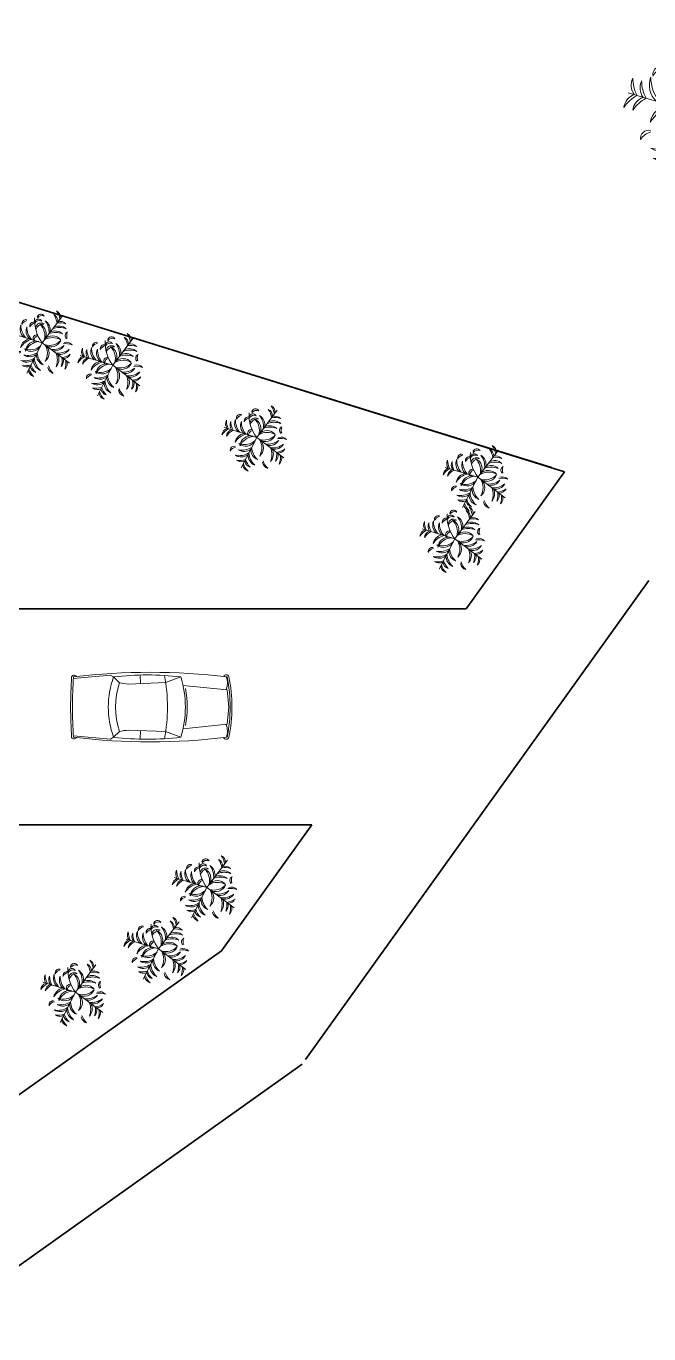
# Model space of a CAD drawing. Extents: x 47729 to 53274, y 8584 to 9735.
# Drawn here: x 48419 to 48955, y 8608 to 9735 of the extents above; entities that cross this region are included whole.
import ezdxf

# ---------------------------------------------------------------- set-up
doc = ezdxf.new("R2010")
doc.units = 0
doc.header["$LTSCALE"] = 100
doc.header["$MEASUREMENT"] = 0
doc.layers.get('0').update_dxf_attribs({"color": 250, "lineweight": 9})
for name, color, linetype, lineweight in [('landscape', 56, 'Continuous', 13), ('new interiors', 23, 'Continuous', 13), ('wall', 2, 'Continuous', 35)]:
    doc.layers.add(name, color=color, linetype=linetype, lineweight=lineweight)

# ---------------------------------------------------------------- blocks, each defined once
blk = doc.blocks.new('plant')
for p in [(7.12, 8.39), (-10.32, 3.82), (-3.82, -10.32), (9.5, -5.56)]:
    blk.add_line(p, (0, 0))
for centre, radius, start, end in [((1.1, 8.06), 1.27, 19.4061, 138.4117), ((1.1, 6.08), 2.75, 64.2821, 107.8748), ((-2.19, 5.2), 5.9, 351.0353, 34.7007), ((0.64, 5.67), 3.52, 344.913, 55.0578), ((-0.53, 5.72), 5.72, 3.7404, 33.0435), ((2.96, 6.65), 2.54, 355.9541, 59.2885), ((3.93, 7.8), 2.54, 355.9541, 59.2885), ((0.44, 6.86), 5.72, 3.7404, 33.0435), ((-3.98, 6.92), 1.25, 46.7219, 182.5174), ((-3.73, 5.94), 1.76, 64.8486, 148.3181), ((-2.43, 6.01), 1.25, 46.7219, 182.5174), ((-2.18, 5.03), 1.76, 64.8486, 148.3181), ((-11.85, 1.01), 11.89, 355.1413, 36.3226), ((-0.58, 6.01), 1.27, 19.4061, 138.4117), ((-0.58, 4.03), 2.75, 64.2821, 107.8748), ((-0.65, 4.15), 3.52, 344.913, 55.0578), ((-3.49, 3.67), 5.9, 351.0353, 34.7007), ((6.08, 4), 2.54, 40.0398, 103.3742), ((6.7, 1.55), 5.72, 66.2848, 95.5878), ((7.05, 5.15), 2.54, 40.0398, 103.3742), ((-7.25, 4.87), 2.54, 150.0398, 213.3742), ((-3.74, 5.77), 5.72, 176.2848, 205.5878), ((-5.84, 4.35), 2.54, 150.0398, 213.3742), ((-2.34, 5.25), 5.72, 176.2848, 205.5878), ((-1.46, 3.93), 3.52, 154.2704, 224.4152), ((1.24, 4.91), 5.9, 174.6276, 218.2929), ((-2.14, 4.16), 1.69, 18.5385, 158.6404), ((-2.18, 2.49), 2.75, 53.4178, 123.7612), ((0.22, 3.54), 3.43, 146.0295, 246.2382), ((2.42, 4.25), 5.19, 166.4763, 227.9977), ((0, 0), 5.14, 97.7891, 98.2173), ((5.73, 0.4), 5.72, 66.2848, 95.5878), ((-7.26, 0.51), 2.54, 105.9541, 169.2885), ((-5.19, -2.46), 5.72, 113.7404, 143.0435), ((-5.55, -1.34), 3.52, 94.913, 165.0578), ((0.71, 2.04), 1.24, 353.8899, 134.792), ((0.46, 1.04), 1.72, 30.1039, 108.3336), ((4.19, -2.85), 5.9, 64.6276, 108.2929), ((4.2, 0.03), 3.52, 44.2704, 114.4152), ((-4.13, -3.84), 5.9, 101.0353, 144.7007), ((-3.67, -2.03), 3.52, 94.913, 165.0578), ((-2.26, -4.53), 5.9, 101.0353, 144.7007), ((-2.15, -2.83), 3.43, 73.0901, 173.2987), ((-0.94, -4.8), 5.19, 91.3306, 152.8519), ((3.16, -3.72), 5.19, 56.4763, 117.9977), ((3.26, -1.41), 3.43, 36.0295, 136.2382), ((1.75, 4.56), 5.19, 261.3306, 322.8519), ((2.6, 2.41), 3.43, 243.0901, 343.2987), ((8.33, 0.48), 1.27, 19.4061, 138.4117), ((8.33, -1.51), 2.75, 64.2821, 107.8748), ((-8.54, -2.76), 1.27, 340.9166, 99.9221), ((-10.27, -3.73), 2.75, 11.4535, 55.0461), ((-4.25, 2.42), 5.19, 256.4763, 317.9977), ((-3.54, 0.22), 3.43, 236.0295, 336.2382), ((2.83, -2.15), 3.43, 163.0901, 263.2987), ((4.8, -0.94), 5.19, 181.3306, 242.8519), ((3.01, 4.07), 5.9, 271.0353, 314.7007), ((-2.08, -4.62), 5.9, 344.6276, 28.2929), ((3.97, 1.36), 3.52, 264.913, 335.0578), ((4.74, 3.06), 5.9, 271.0353, 314.7007), ((5.7, 0.35), 3.52, 264.913, 335.0578), ((-5.26, -6.24), 2.54, 105.9541, 169.2885), ((-3.18, -9.21), 5.72, 113.7404, 143.0435), ((-4.91, 1.24), 5.9, 264.6276, 308.2929), ((-3.93, -1.46), 3.52, 244.2704, 314.4152), ((0.75, -4.13), 3.52, 324.2704, 34.4152), ((-0.35, -5.63), 5.9, 344.6276, 28.2929), ((2.48, -5.14), 3.52, 324.2704, 34.4152), ((5.54, 1.52), 5.72, 283.7404, 313.0435), ((1.39, -5.57), 5.72, 346.2848, 15.5878), ((7.06, -1.76), 2.54, 275.9541, 339.2885), ((-5.6, -0.63), 5.9, 264.6276, 308.2929), ((-4.63, -3.34), 3.52, 244.2704, 314.4152), ((1.34, -5.55), 3.52, 184.913, 255.0578), ((3.84, -4.13), 5.9, 191.0353, 234.7007), ((5, -5.3), 2.54, 320.0398, 23.3742), ((2.69, -6.33), 5.72, 346.2848, 15.5878), ((6.29, -6.05), 2.54, 320.0398, 23.3742), ((-5.25, -2.34), 5.72, 266.2848, 295.5878), ((-4.35, -5.84), 2.54, 240.0398, 303.3742), ((-0.51, -7.26), 2.54, 195.9541, 259.2885), ((2.46, -5.19), 5.72, 203.7404, 233.0435), ((-3.18, -8.97), 5.72, 346.2848, 15.5878), ((0.43, -8.7), 2.54, 320.0398, 23.3742), ((-1.03, -8.67), 2.54, 195.9541, 259.2885), ((1.93, -6.6), 5.72, 203.7404, 233.0435)]:
    blk.add_arc(centre, radius, start, end)
blk = doc.blocks.new('CARPLAN')
for p, q in [((-591, -1337), (-468, -134)), ((1, -82), (-468, -134)), ((468, -134), (1, -82)), ((591, -1337), (468, -134)), ((-670, -1813), (-825, -1398)), ((670, -1813), (825, -1398)), ((-630, -2832), (-670, -1813)), ((630, -2832), (670, -1813)), ((-643, -2500), (-878, -2506)), ((643, -2500), (878, -2506)), ((-825, -3235), (-666, -3078)), ((825, -3235), (666, -3078)), ((-825, -3235), (-876, -3321)), ((-876, -3321), (-785, -4336)), ((876, -3321), (785, -4336)), ((825, -3235), (876, -3321))]:
    blk.add_line(p, q)
for centre, radius, start, end in [((0, -4167), 4167, 78.4404, 101.5596), ((16465, -2234), 17417, 173.0749, 186.9251), ((-800, -158), 81.1, 115.7929, 243.1004), ((-655, -579), 455, 66.1577, 112.3263), ((0, -4167), 4117, 78.4404, 101.5596), ((655, -579), 455, 67.6737, 113.8423), ((-16465, -2234), 17417, 353.0749, 6.9251), ((800, -158), 81.1, 296.8996, 64.2071), ((6748, -2316), 7628, 173.0821, 186.9179), ((0, -4114), 2839, 73.1041, 106.8959), ((0, -4114), 2889, 80.0185, 100.1503), ((-6748, -2316), 7628, 353.0821, 6.9179), ((0, -6430), 4665, 79.3023, 100.6977), ((-3123, -2589), 2505, 348.742, 354.4452), ((3123, -2589), 2505, 185.5548, 191.258), ((0, -992), 2190, 252.2978, 287.7022), ((0, -992), 2390, 249.809, 290.191), ((-797, -4316), 74.4, 112.0153, 245.0836), ((797, -4316), 74.4, 294.9164, 67.9847), ((0, 7582), 11994, 266.0395, 273.9605), ((0, 7582), 11944, 266.0395, 273.9605)]:
    blk.add_arc(centre, radius, start, end)

msp = doc.modelspace()

# ---------------------------------------------------------------- linework, layer by layer
at = {"layer": 'wall', "ltscale": 0.12}
for p, q in [((48871.1, 9354.3), (47820.5, 9680.4)), ((47820.5, 9680.4), (48882.5, 9350.8))]:
    msp.add_line(p, q, dxfattribs=at)
at = {"layer": 'wall', "color": 1, "ltscale": 0.12}
for p, q in [((48871.1, 9354.3), (47820.5, 9680.4)), ((48882.5, 9350.8), (48797.8, 9232.5)), ((48955, 9257.1), (48659.3, 8844.2)), ((48664.6, 9046.5), (48586.8, 8937.9)), ((48260.1, 8705.4), (48586.8, 8937.9)), ((48329.6, 8607.6), (48656.4, 8840.1))]:
    msp.add_line(p, q, dxfattribs=at)
at = {"layer": 'wall', "color": 251, "ltscale": 0.12, "true_color": 0x636466}
for p, q in [((48402.3, 9232.5), (48797.8, 9232.5)), ((48402.3, 9046.5), (48664.6, 9046.5))]:
    msp.add_line(p, q, dxfattribs=at)

# ---------------------------------------------------------------- block references
at = {"layer": 'landscape', "rotation": 32.74874606081455}
for p, xscale, yscale, zscale in [((48993.5, 9660.3), -5.334259259433088, 5.334259259433089, 5.334259259433089), ((48432.4, 9462), -2.667129629716543, 2.667129629716543, 2.667129629716543), ((48493.2, 9442.5), -2.667129629716543, 2.667129629716543, 2.667129629716543), ((48617.2, 9380.3), -2.667129629716543, 2.667129629716543, 2.667129629716543), ((48807.8, 9346), -2.667129629716543, 2.667129629716543, 2.667129629716543), ((48787.8, 9293), -2.667129629716543, 2.667129629716543, 2.667129629716543), ((48574.3, 8992.4), -2.667129629716543, 2.667129629716543, 2.667129629716543), ((48532.7, 8939.4), -2.667129629716543, 2.667129629716543, 2.667129629716543), ((48461.1, 8902.2), -2.667129629716543, 2.667129629716543, 2.667129629716543)]:
    msp.add_blockref('plant', p, dxfattribs=dict(at, xscale=xscale, yscale=yscale, zscale=zscale))
at = {"layer": 'new interiors', "xscale": 0.0315104912442109, "yscale": 0.0315104912442109, "zscale": 0.0315104912442109, "rotation": 269.9999999999999}
msp.add_blockref('CARPLAN', (48595.9, 9147.9), dxfattribs=at)

doc.saveas('drawing.dxf')
